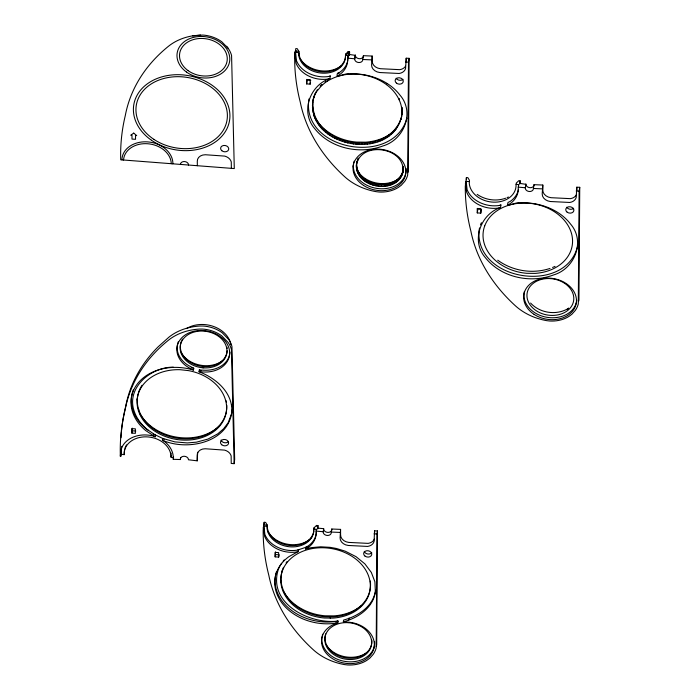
<?xml version="1.0" encoding="UTF-8"?>
<svg xmlns="http://www.w3.org/2000/svg" width="700" height="700" viewBox="0 0 700 700"><rect width="100%" height="100%" fill="white"/><g stroke="black" fill="none" stroke-linecap="round" stroke-linejoin="round"><path stroke-width="1.05" d="M295.146 56.884L296.065 63.219A26.53 20.589 9.4 0 0 327.845 79.091L329.892 78.522L330.312 75.976L328.265 76.554A26.53 20.589 9.4 0 1 296.485 60.672L295.549 52.43L295.146 56.884L295.566 54.346M349.387 55.195A27.055 21 9.4 0 0 349.536 53.883L349.571 51.852L348.136 51.73L348.233 54.311L355.303 55.344A4.086 3.167 9.4 0 0 359.476 58.712A4.086 3.167 9.4 0 0 363.422 55.685L372.19 56.061L371.586 64.986A8.75 6.79 9.4 0 0 379.741 72.529L399.149 73.483A9.047 7.018 9.4 0 0 405.589 68.425L406.201 58.205L409.124 58.328L408.494 62.142L407.689 174.921A30.975 24.036 9.4 0 1 404.635 181.51L401.24 185.29L398.221 187.495A29.365 22.785 9.4 0 1 379.164 192.028L375.97 191.643A53.191 41.274 9.4 0 1 344.706 176.75A175.919 136.526 9.4 0 1 300.274 102.183A277.051 215.005 9.4 0 1 294.674 57.365L295.794 48.589L297.238 48.676L298.856 51.336L299.023 54.416A23.546 18.279 9.4 0 0 322.394 71.881A23.546 18.279 9.4 0 0 345.494 57.181M409.124 58.328L408.319 171.106A30.975 24.036 9.4 0 1 407.864 172.646M520.188 180.845L519.759 183.383L525.91 184.327A4.086 3.167 9.4 0 0 530.093 187.696A4.086 3.167 9.4 0 0 534.039 184.678L542.806 185.045L542.202 193.979A8.75 6.79 9.4 0 0 550.349 201.513L569.765 202.466A9.047 7.018 9.4 0 0 576.205 197.418L576.817 187.197L579.74 187.32L579.11 191.135L578.296 303.905A30.975 24.036 9.4 0 1 575.251 310.494L571.856 314.274L568.837 316.479A29.365 22.785 9.4 0 1 549.78 321.011L546.586 320.635A53.191 41.274 9.4 0 1 515.322 305.734A175.919 136.526 9.4 0 1 470.89 231.166A277.051 215.005 9.4 0 1 465.29 186.349L466.41 177.572L467.854 177.66L469.472 180.329L469.28 183.514A23.546 18.279 9.4 0 0 493.535 202.169A23.546 18.279 9.4 0 0 516.066 185.15L516.267 183.094L518.753 180.722L520.188 180.845L520.153 182.866M579.74 187.32L578.935 300.099A30.975 24.036 9.4 0 1 578.48 301.63M180.661 457.502L180.329 459.532L173.259 459.323L173.565 456.829M173.259 459.323L173.276 458.614A27.431 21.289 9.4 0 0 164.553 441.507L162.391 440.204L162.68 438.428L154.656 434.578L147.42 429.599A48.265 37.45 9.4 0 1 134.697 412.624C124.941 388.456 150.623 366.975 173.346 367.15M180.329 459.532L180.338 459.156A4.086 3.167 9.4 0 1 184.459 456.286A4.086 3.167 9.4 0 1 188.466 459.778L197.225 460.836L197.68 452.279M197.225 460.836L197.173 455.332A8.75 6.79 9.4 0 1 205.205 448.761L224.621 450.117A9.047 7.018 9.4 0 1 231.149 455.945L231.219 463.452L234.141 463.671L234.666 459.532L231.954 346.544A30.975 24.036 9.4 0 0 228.795 339.588L222.276 332.832A29.365 22.785 9.4 0 0 203.123 326.025L199.929 326.025A53.191 41.274 9.4 0 0 168.884 337.207L158.025 346.938A175.919 136.526 9.4 0 0 125.668 406.551A277.051 215.005 9.4 0 0 121.581 430.299M234.141 463.671L231.455 349.598A30.975 24.036 9.4 0 0 228.296 342.641L221.769 335.886A29.365 22.785 9.4 0 0 202.615 329.07L199.421 329.07A53.191 41.274 9.4 0 0 168.385 340.261A175.919 136.526 9.4 0 0 125.16 409.605A277.051 215.005 9.4 0 0 120.304 453.793L120.339 456.216L120.803 456.242L121.371 448.411M356.317 166.6C358.558 140.516 405.265 146.335 403.025 171.684C397.197 196.936 350.481 187.162 357.017 161.271L356.352 165.445M356.632 164.692C357.709 189.035 403.034 192.334 403.454 166.329L403.139 168.236M172.804 163.835L172.865 162.584A25.629 19.889 9.4 0 0 147.814 141.899A25.629 19.889 9.4 0 0 121.984 158.638L121.992 159.898M400.951 119.499L401.669 116.095C391.274 163.931 302.453 146.79 313.609 97.772L312.9 101.185L313.11 99.916M401.161 118.23C386.654 159.696 311.106 146.361 312.777 102.086L312.567 103.355M401.94 112.997L401.783 115.194L401.931 107.31L401.94 112.997L402.15 111.729M375.375 591.264L374.894 581.744L371.324 572.425L364.892 563.876L356.011 556.649L345.231 551.18L336.306 548.459L330.129 547.347L320.766 546.805L311.588 547.601L305.524 548.923L305.821 547.146L307.965 546.105A27.431 21.289 9.4 0 0 316.409 530.023L316.391 529.296L313.828 529.077L314.037 527.809L316.514 525.438L317.949 525.56L317.914 527.581A27.055 21 9.4 0 1 317.765 528.894M231.639 413.289C233.809 393.304 216.107 378.114 199.019 371.744L199.308 369.967L203.963 370.221A26.565 20.615 9.4 0 0 229.95 352.161M232.059 409.929C229.652 442.348 187.784 451.509 162.391 440.204M401.459 117.364L401.993 113.925M375.55 590.258C374.168 607.101 358.461 617.899 343.35 621.827L343.639 620.043C357.639 616.289 372.33 607.04 375.305 591.824M479.062 230.265C474.609 281.356 567.648 295.19 577.911 244.764M120.339 456.216L120.663 452.27M120.68 454.186L124.197 454.65L124.521 450.319A23.546 18.279 9.4 0 1 124.74 449.199M137.148 400.041L137.357 398.773M131.88 433.108L131.845 428.636L135.371 428.846L135.406 433.317L131.88 433.108L132.239 428.146M138.565 411.092L138.775 409.815M120.803 456.242L121.607 448.105A26.53 20.589 9.4 0 1 153.151 436.004L155.207 436.817L155.496 435.033L153.449 434.219M170.992 456.733L171.202 455.464M155.207 436.817L145.679 430.535A48.676 37.774 9.4 0 1 137.707 383.495A48.676 37.774 9.4 0 1 193.463 370.046L193.76 368.27L188.361 365.435A26.565 20.615 9.4 0 1 178.308 341.74M202.37 367.754L202.58 366.476M294.683 56.858L295.085 52.395L298.646 52.614L298.856 51.336L295.295 51.126L295.312 53.042M295.391 53.218L295.811 50.68M345.66 54.836L348.136 52.465L348.136 51.73L345.651 54.101L345.45 56.166A23.546 18.279 9.4 0 1 322.919 73.185A23.546 18.279 9.4 0 1 298.664 54.53L298.874 53.261M310.485 82.233L310.17 84.131L306.644 83.921L307.274 80.115L310.8 80.325M312.41 105.551L312.62 104.274M313.766 97.93L314.291 95.681L313.399 99.05M312.436 107.756L312.646 106.487M312.533 108.824L312.743 107.546M314.081 96.95L315.14 93.634L314.571 94.999M312.629 109.97L312.848 108.701M314.93 94.902L316.155 91.639M313.005 112.184L313.215 110.906M315.945 92.907L317.328 89.714M313.556 114.38L313.766 113.111M314.274 116.559L314.484 115.29M315.166 118.711L315.376 117.442M317.118 90.983L321.58 85.663L321.79 84.394M316.225 120.82L316.435 119.551M317.441 122.894L317.651 121.616M321.58 85.663L325.264 82.574L325.474 81.296M318.815 124.906L319.025 123.638M325.264 82.574L327.303 81.183L327.512 79.905M320.338 126.857L320.556 125.589M322.009 128.739L322.227 127.47M323.82 130.55L324.03 129.273M325.762 132.265L325.973 130.996M329.892 78.522C309.776 85.243 300.169 112.044 314.711 128.625C330.391 148.461 359.721 154.752 382.97 145.941C403.97 139.886 415.091 112.341 399.936 95.078C392.131 84.84 380.196 78.382 367.797 75.513C361.699 74.139 355.416 73.605 349.169 73.973C346.447 72.249 334.793 79.494 337.444 73.439L339.588 72.397A27.431 21.289 9.4 0 0 348.031 56.315L348.233 54.311M327.828 133.901L328.037 132.633M317.949 525.56L317.529 528.106L323.662 528.666L323.172 532.096A4.086 3.167 9.4 0 0 327.355 535.465A4.086 3.167 9.4 0 0 331.301 532.446L331.791 529.008L340.559 529.384L340.095 537.933A8.75 6.79 9.4 0 0 348.241 545.466L367.649 546.429A9.047 7.018 9.4 0 0 374.098 541.371L374.544 530.819L377.457 530.941L376.959 533.995L376.189 647.867A30.975 24.036 9.4 0 1 373.144 654.447L369.749 658.227L366.73 660.433A29.365 22.785 9.4 0 1 347.672 664.965L344.47 664.589A53.191 41.274 9.4 0 1 313.215 649.688A175.919 136.526 9.4 0 1 268.783 575.12A277.051 215.005 9.4 0 1 263.174 530.311L263.672 524.834L267.234 525.044L267.4 528.124A23.546 18.279 9.4 0 0 290.771 545.58A23.546 18.279 9.4 0 0 313.871 530.889M307.956 546.613L298.69 549.684L298.392 551.469L296.354 552.038A26.53 20.589 9.4 0 1 264.565 536.156L263.506 525.849L263.524 527.765M330.015 135.433L330.225 134.164M313.828 529.077L313.828 529.865A23.546 18.279 9.4 0 1 291.296 546.892A23.546 18.279 9.4 0 1 267.041 528.238L267.234 525.044L265.615 522.384L264.171 522.296L263.743 524.834M332.299 136.867L332.509 135.599M337.024 75.985L339.168 74.944A27.431 21.289 9.4 0 0 347.611 58.861L348.031 56.315M334.688 138.189L334.898 136.92M349.571 51.852L348.933 55.667L345.441 55.379M349.571 52.587L349.151 55.134L349.151 54.399M337.164 139.396L337.374 138.127M339.719 140.481L339.929 139.213M371.56 59.867L362.793 59.5A4.086 3.167 9.4 0 1 358.846 62.527A4.086 3.167 9.4 0 1 354.664 59.159L355.285 54.959M354.664 59.159L355.303 55.344M342.344 141.452L342.554 140.184M278.924 555.555L278.679 557.077L275.144 556.867L275.502 551.906M345.021 142.293L345.231 141.015M347.751 143.001L347.961 141.724M362.793 59.5L363.422 55.685M350.516 143.579L350.726 142.301M282.144 571.637L282.354 570.369M353.316 144.016L353.526 142.748M280.91 582.523L281.12 581.254M356.116 144.314L356.335 143.045M357.928 144.419L358.137 143.15M358.934 144.48L359.144 143.211M356.379 167.755L356.694 165.847M357.42 160.982L357.735 159.075L357.332 160.16M356.519 168.919L356.842 167.011M357.91 159.924L358.225 158.016M356.764 170.074L357.079 168.166M357.096 171.22L357.411 169.312M361.743 144.506L361.953 143.237M361.882 144.506L362.092 143.229M357.516 172.349L357.831 170.441M358.024 173.469L358.339 171.561M358.619 174.562L358.934 172.655M359.293 175.63L359.608 173.722M364.525 144.393L364.735 143.124M360.054 176.671L360.369 174.764M360.885 177.678L361.2 175.77M367.29 144.148L367.5 142.87M361.795 178.64L362.11 176.732M362.775 179.567L363.09 177.66M363.825 180.442L364.14 178.544M370.002 143.754L370.213 142.485M364.936 181.274L365.251 179.366M366.109 182.053L366.424 180.145M372.671 143.229L372.881 141.96M367.325 182.779L367.64 180.871M368.602 183.444L368.918 181.536M375.279 142.572L375.489 141.295M369.915 184.039L370.23 182.131M401.721 108.579C400.444 98.858 394.257 90.388 386.523 84.647L386.733 83.379M377.816 141.776L378.026 140.508M371.271 184.581L371.586 182.674M372.662 185.054L372.977 183.146M380.275 140.857L380.485 139.589M374.08 185.465L374.395 183.558M382.637 139.816L382.848 138.548M375.515 185.798L375.83 183.89M376.967 186.069L377.291 184.161M384.895 138.653L385.105 137.384M378.438 186.261L378.752 184.354M387.047 137.375L387.257 136.097M379.908 186.384L380.223 184.476M389.086 135.984L389.296 134.706M381.377 186.436L381.692 184.529M390.994 134.487L391.204 133.21M382.848 186.419L383.162 184.511M392.77 132.886L392.98 131.617M384.3 186.322L384.615 184.415M399.184 99.837L399.394 98.569M394.406 131.197L394.616 129.929M385.735 186.156L386.05 184.249M395.894 129.421L396.104 128.153M387.144 185.92L387.459 184.013M397.233 127.566L397.442 126.297M398.405 125.641L398.615 124.372M388.526 185.614L388.841 183.706M399.42 123.646L399.63 122.378M401.914 110.793L402.132 109.524M400.269 121.599L400.479 120.33M389.874 185.229L390.189 183.321M391.178 184.782L391.501 182.875M392.446 184.275L392.761 182.367M393.654 183.697L393.969 181.79M394.809 183.059L395.132 181.151M395.911 182.359L396.226 180.451M396.944 181.606L397.259 179.699M397.915 180.793L398.23 178.885M398.808 179.935L399.123 178.028M399.63 179.025L399.945 177.126M400.365 178.08L400.68 176.173M401.03 177.091L401.345 175.184M401.599 176.067L401.914 174.16M402.089 175.009L402.404 173.101M402.491 173.924L402.806 172.016M403.191 169.391L403.506 167.484M402.806 172.812L403.471 168.639M330.26 618.205L330.47 616.936M343.35 621.827L347.996 622.125A26.565 20.615 9.4 0 1 372.689 651.709A26.565 20.615 9.4 0 1 330.636 657.379A26.565 20.615 9.4 0 1 335.265 623.84L337.811 622.86L338.109 621.084A48.676 37.774 9.4 0 1 290.342 609.499A48.676 37.774 9.4 0 1 276.456 571.76M348.749 619.876L349.046 618.091M466.165 181.414L467.101 189.656A26.53 20.589 9.4 0 0 498.881 205.537L500.929 204.969L500.509 207.506L498.461 208.075A26.53 20.589 9.4 0 1 466.681 192.202L465.754 187.504L466.165 181.414L469.262 181.597M481.259 210.263L480.786 213.124L477.26 212.914L477.89 209.099L481.416 209.309M500.509 207.506C480.392 214.235 470.785 241.027 485.327 257.609C501.008 277.454 530.337 283.736 553.586 274.934C574.586 268.87 585.707 241.325 570.553 224.061C562.747 213.824 550.812 207.366 538.414 204.505C532.315 203.123 526.032 202.589 519.785 202.965C517.064 201.241 505.409 208.486 508.06 202.431L510.204 201.39A27.431 21.289 9.4 0 0 518.42 189.385M542.176 188.86L533.409 188.484A4.086 3.167 9.4 0 1 529.462 191.511A4.086 3.167 9.4 0 1 525.28 188.143L525.901 183.951M533.409 188.484L534.039 184.678M347.611 58.861L348.014 55.589M507.64 204.969L509.775 203.928A27.431 21.289 9.4 0 0 518.227 187.845L518.63 184.572L516.058 184.362M295.811 50.505L295.382 53.051L295.365 51.135M305.524 548.923L307.668 547.881A27.431 21.289 9.4 0 0 316.111 531.799L316.391 529.296M308.945 98.962C300.755 150.57 393.461 166.854 406.928 118.116M479.185 229.486L479.561 227.955M231.56 413.84L228.148 422.748L223.676 428.724L217.752 433.86L207.935 439.084L196.525 442.155L187.338 442.934L174.877 441.884L162.68 438.428L164.124 439.294M121.485 447.58L121.896 446.32M320.154 86.082L321.248 84.954M567.875 308.683L566.843 309.435L568.671 308.149L567.481 308.91M327.303 81.183C345.284 70.114 369.723 72.345 386.523 84.647M507.071 197.636L508.392 197.006M566.221 309.601C554.636 315.341 539.341 312.62 530.591 303.056M552.571 267.47L555.048 266.385M329.481 76.335L330.312 75.976M500.089 205.319L500.929 204.969M297.859 550.043L298.69 549.684L296.642 550.253A26.53 20.589 9.4 0 1 264.863 534.38L263.926 526.129L267.024 526.312M298.392 551.469L288.96 556.614A48.676 37.774 9.4 0 0 281.776 602.753A48.676 37.774 9.4 0 0 337.811 622.86M335.562 622.064L338.109 621.084C309.811 624.628 267.531 603.531 278.259 569.642A48.265 37.45 9.4 0 1 281.636 563.211M505.698 198.196C496.317 201.609 485.345 200.06 477.164 194.381M550.008 268.433C532.621 274.243 512.505 271.04 497.735 260.199M337.444 73.439L339.579 72.914M192.535 35.857L202.746 35.053A29.365 22.785 9.4 0 1 221.891 41.869L228.419 48.624A30.975 24.036 9.4 0 1 231.578 55.58L234.29 168.569L120.706 159.793A276.929 214.909 9.4 0 1 125.291 115.587A175.919 136.526 9.4 0 1 168.508 46.244A53.191 41.274 9.4 0 1 192.535 35.857L200.629 35.026M173.565 457.555L171.001 457.468L170.992 456.68A23.546 18.279 9.4 0 0 148.146 436.949A23.546 18.279 9.4 0 0 124.18 452.734L124.197 454.65M405.571 62.02L408.494 62.142M576.188 191.004L579.11 191.135M331.284 532.061L340.051 532.429M374.036 533.864L376.959 533.995M199.019 371.744L203.665 371.998A26.565 20.615 9.4 0 0 227.885 345.328A26.565 20.615 9.4 0 0 185.692 334.635A26.565 20.615 9.4 0 0 190.89 368.76L193.463 370.046M294.665 54.941L295.129 54.968M465.281 183.925L465.745 183.96M132.256 430.824L135.791 431.034M263.165 527.887L263.629 527.914M275.52 554.593L279.274 554.829M347.585 58.144L354.655 58.774M518.201 187.127L525.271 187.758M316.085 531.09L323.155 531.72M199.308 369.967L201.127 370.834M148.102 430.124L145.976 428.759A48.676 37.774 9.4 0 1 133.289 389.918M226.608 46.244L228.419 48.624M231.892 404.373L232.032 405.965M171.264 163.695L171.264 163.721A24.001 18.629 9.4 0 0 147.761 143.754A24.001 18.629 9.4 0 0 123.541 160.029M377.457 530.941L376.696 644.814A30.975 24.036 9.4 0 1 376.241 646.345M374.544 530.819L374.596 533.986M340.559 529.384L340.594 534.879A8.75 6.79 9.4 0 0 348.749 542.413L368.156 543.375A9.047 7.018 9.4 0 0 374.325 539.14M331.791 529.008L331.8 529.392A4.086 3.167 9.4 0 1 327.854 532.411A4.086 3.167 9.4 0 1 323.68 529.051L323.662 528.666M518.63 184.572L518.648 185.299M576.817 187.197L576.844 190.312M519.759 183.383L519.767 184.117M480.786 213.124L480.751 208.653L477.216 208.442L477.26 212.914M466.41 177.572L466.427 179.664M406.201 58.205L406.236 62.361M345.651 54.101L345.66 54.889M317.529 528.106L317.529 528.832M316.514 525.438L316.514 526.173M314.037 527.809L314.037 528.596M310.17 84.131L310.135 79.669L306.609 79.459L306.644 83.921M298.646 52.614L298.664 54.53M278.679 557.077L278.635 552.606L275.109 552.396L275.144 556.867M264.171 522.296L264.189 524.387M231.368 168.341L231.271 161.928A9.047 7.018 9.4 0 0 224.744 156.1L205.327 154.744A8.75 6.79 9.4 0 0 197.295 161.315L197.339 165.725M542.806 185.045L542.832 190.164A8.75 6.79 9.4 0 0 550.988 197.697L570.395 198.651A9.047 7.018 9.4 0 0 576.555 194.425M372.19 56.061L372.216 61.171A8.75 6.79 9.4 0 0 380.371 68.714L399.779 69.668A9.047 7.018 9.4 0 0 405.536 66.22M180.434 164.421A4.086 3.167 9.4 0 1 184.564 161.551A4.086 3.167 9.4 0 1 188.562 165.051M573.633 208.329A4.086 3.167 9.4 0 1 566.755 207.209M480.454 224.91A48.65 37.756 9.4 0 1 481.407 222.705M576.31 302.592A26.565 20.615 9.4 0 1 570.692 311.544L569.59 312.445A26.565 20.615 9.4 0 1 538.326 314.65A26.565 20.615 9.4 0 1 524.431 291.375M576.739 300.037A26.565 20.615 9.4 0 1 576.572 301.324M186.891 328.352A27.064 21.009 9.4 0 1 213.938 326.602A27.064 21.009 9.4 0 1 230.877 344.601M191.214 367.561A48.676 37.774 9.4 0 1 193.76 368.27M226.791 405.248A45.019 34.939 9.4 0 1 189.28 438.769A45.019 34.939 9.4 0 1 139.107 410.839L138.399 408.66A45.019 34.939 9.4 0 1 137.279 399.822L137.445 397.635A45.019 34.939 9.4 0 1 138.101 394.039M138.294 393.33A45.019 34.939 9.4 0 1 138.731 391.921M138.976 391.23A45.019 34.939 9.4 0 1 142.039 385.271M226.231 400.82A45.019 34.939 9.4 0 1 226.494 402.29M219.607 425.854A47.075 36.531 9.4 0 1 139.589 413.088M227.168 350.752A23.564 18.287 9.4 0 1 203.928 366.59L202.449 366.467A23.564 18.287 9.4 0 1 181.431 341.189M181.921 340.13A23.564 18.287 9.4 0 1 182.499 339.106M227.001 347.279A23.564 18.287 9.4 0 1 227.15 348.442M222.88 360.456A25.62 19.88 9.4 0 1 181.204 352.8M125.055 448.088A23.546 18.279 9.4 0 1 125.457 447.002M125.947 445.944A23.546 18.279 9.4 0 1 126.516 444.92M171.001 453.093A23.546 18.279 9.4 0 1 171.141 454.248M121.013 437.71A277.051 215.005 9.4 0 1 121.406 432.145M228.48 441.534A4.086 3.167 9.4 0 1 224.35 442.68A4.086 3.167 9.4 0 1 221.086 440.02M370.309 581.017A45.019 34.939 9.4 0 1 333.121 616.831L324.713 616.753A45.019 34.939 9.4 0 1 281.225 582.4L281.024 580.186A45.019 34.939 9.4 0 1 281.995 571.48L282.669 569.38A45.019 34.939 9.4 0 1 283.517 567.332M286.134 562.791A45.019 34.939 9.4 0 1 287.044 561.558M361.55 605.526A47.075 36.531 9.4 0 1 333.874 615.886L325.08 615.808A47.075 36.531 9.4 0 1 283.36 591.238M371.752 552.65A4.086 3.167 9.4 0 1 367.719 553.98A4.086 3.167 9.4 0 1 364.297 551.442M374.579 646.599A27.073 21.009 9.4 0 1 374.115 647.85M311.754 537.644A25.62 19.88 9.4 0 1 310.774 538.571M309.724 539.455A25.62 19.88 9.4 0 1 268.056 531.799M371.831 640.028A23.564 18.287 9.4 0 1 346.395 657.974A23.564 18.287 9.4 0 1 325.71 633.867M367.561 652.041A25.62 19.88 9.4 0 1 326.62 645.549M283.124 561.216A48.265 37.45 9.4 0 1 284.209 559.93M374.614 641.515A26.565 20.615 9.4 0 1 368.559 655.629L367.456 656.53A26.565 20.615 9.4 0 1 336.936 659.067A26.565 20.615 9.4 0 1 322.035 636.729M322.297 635.46A26.565 20.615 9.4 0 1 322.665 634.209M395.027 130.148A47.075 36.531 9.4 0 1 365.496 142.188L356.703 142.1A47.075 36.531 9.4 0 1 313.88 115.325M403.016 79.336A4.086 3.167 9.4 0 1 396.139 78.216M353.377 167.143A27.073 21.009 9.4 0 1 353.203 165.812M341.346 65.748A25.62 19.88 9.4 0 1 300.414 59.255M406.131 168.446A26.565 20.615 9.4 0 1 400.076 182.551L398.974 183.461A26.565 20.615 9.4 0 1 368.454 185.999A26.565 20.615 9.4 0 1 353.553 163.66M353.815 162.391A26.565 20.615 9.4 0 1 354.174 161.14M400.234 177.459A25.62 19.88 9.4 0 1 357.507 170.686M137.235 398.904L137.069 401.091A45.019 34.939 9.4 0 0 138.189 409.929L138.898 412.108A45.019 34.939 9.4 0 0 188.143 440.09A45.019 34.939 9.4 0 0 226.608 407.986A45.019 34.939 9.4 0 0 188.597 370.632L180.18 369.705A45.019 34.939 9.4 0 0 137.235 398.904M282.459 570.657L281.785 572.749A45.019 34.939 9.4 0 0 280.814 581.464L281.015 583.678A45.019 34.939 9.4 0 0 324.502 618.021L332.902 618.1A45.019 34.939 9.4 0 0 370.326 585.235A45.019 34.939 9.4 0 0 331.284 548.52A45.019 34.939 9.4 0 0 282.459 570.657M484.698 225.934L484.015 228.034A45.019 34.939 9.4 0 0 483.052 236.74L483.245 238.954A45.019 34.939 9.4 0 0 526.733 273.306L535.141 273.385A45.019 34.939 9.4 0 0 572.556 240.52A45.019 34.939 9.4 0 0 533.523 203.796A45.019 34.939 9.4 0 0 484.698 225.934M133.718 133.114L130.751 135.249L131.976 135.319L132.002 139.09L135.537 139.3L135.502 135.529L136.719 135.607L133.718 133.114M550.218 278.591L548.747 278.539A23.564 18.287 9.4 0 0 530.661 305.655A23.564 18.287 9.4 0 0 570.981 307.064A23.564 18.287 9.4 0 0 550.218 278.591M348.084 622.668L346.614 622.624A23.564 18.287 9.4 0 0 328.536 649.74A23.564 18.287 9.4 0 0 368.848 651.149A23.564 18.287 9.4 0 0 348.084 622.668M203.709 367.868L202.239 367.745A23.564 18.287 9.4 0 1 183.689 338.441A23.564 18.287 9.4 0 1 224.017 341.836A23.564 18.287 9.4 0 1 203.709 367.868M186.436 72.03A26.565 20.615 9.4 0 0 229.416 62.492A26.565 20.615 9.4 0 0 194.32 37.188A26.565 20.615 9.4 0 0 186.436 72.03M188.064 70.612A24.01 18.629 9.4 0 0 226.914 61.985A24.01 18.629 9.4 0 0 195.186 39.113A24.01 18.629 9.4 0 0 188.064 70.612M151.489 140.271A48.528 37.66 9.4 0 0 229.373 121.485A48.528 37.66 9.4 0 0 164.124 76.265A48.528 37.66 9.4 0 0 151.489 140.271M153.825 139.326A45.972 35.683 9.4 0 0 227.001 120.286A45.972 35.683 9.4 0 0 164.159 78.4A45.972 35.683 9.4 0 0 153.825 139.326M221.821 150.71A4.086 3.167 9.4 0 0 228.611 149.686A4.086 3.167 9.4 0 0 223.597 145.486A4.086 3.167 9.4 0 0 221.821 150.71M567.122 212.153A4.086 3.167 9.4 0 0 573.808 210.84A4.086 3.167 9.4 0 0 568.54 206.832A4.086 3.167 9.4 0 0 567.122 212.153M534.039 314.335A26.565 20.615 9.4 0 0 576.258 303.223A26.565 20.615 9.4 0 0 539.866 279.108A26.565 20.615 9.4 0 0 534.039 314.335M221.699 444.727A4.086 3.167 9.4 0 0 228.489 443.704A4.086 3.167 9.4 0 0 223.475 439.495A4.086 3.167 9.4 0 0 221.699 444.727M365.015 556.106A4.086 3.167 9.4 0 0 371.7 554.803A4.086 3.167 9.4 0 0 366.433 550.795A4.086 3.167 9.4 0 0 365.015 556.106M363.422 185.343A26.565 20.615 9.4 0 0 405.641 174.239A26.565 20.615 9.4 0 0 369.25 150.124A26.565 20.615 9.4 0 0 363.422 185.343M396.506 83.169A4.086 3.167 9.4 0 0 403.191 81.856A4.086 3.167 9.4 0 0 397.933 77.849A4.086 3.167 9.4 0 0 396.506 83.169"/></g></svg>
